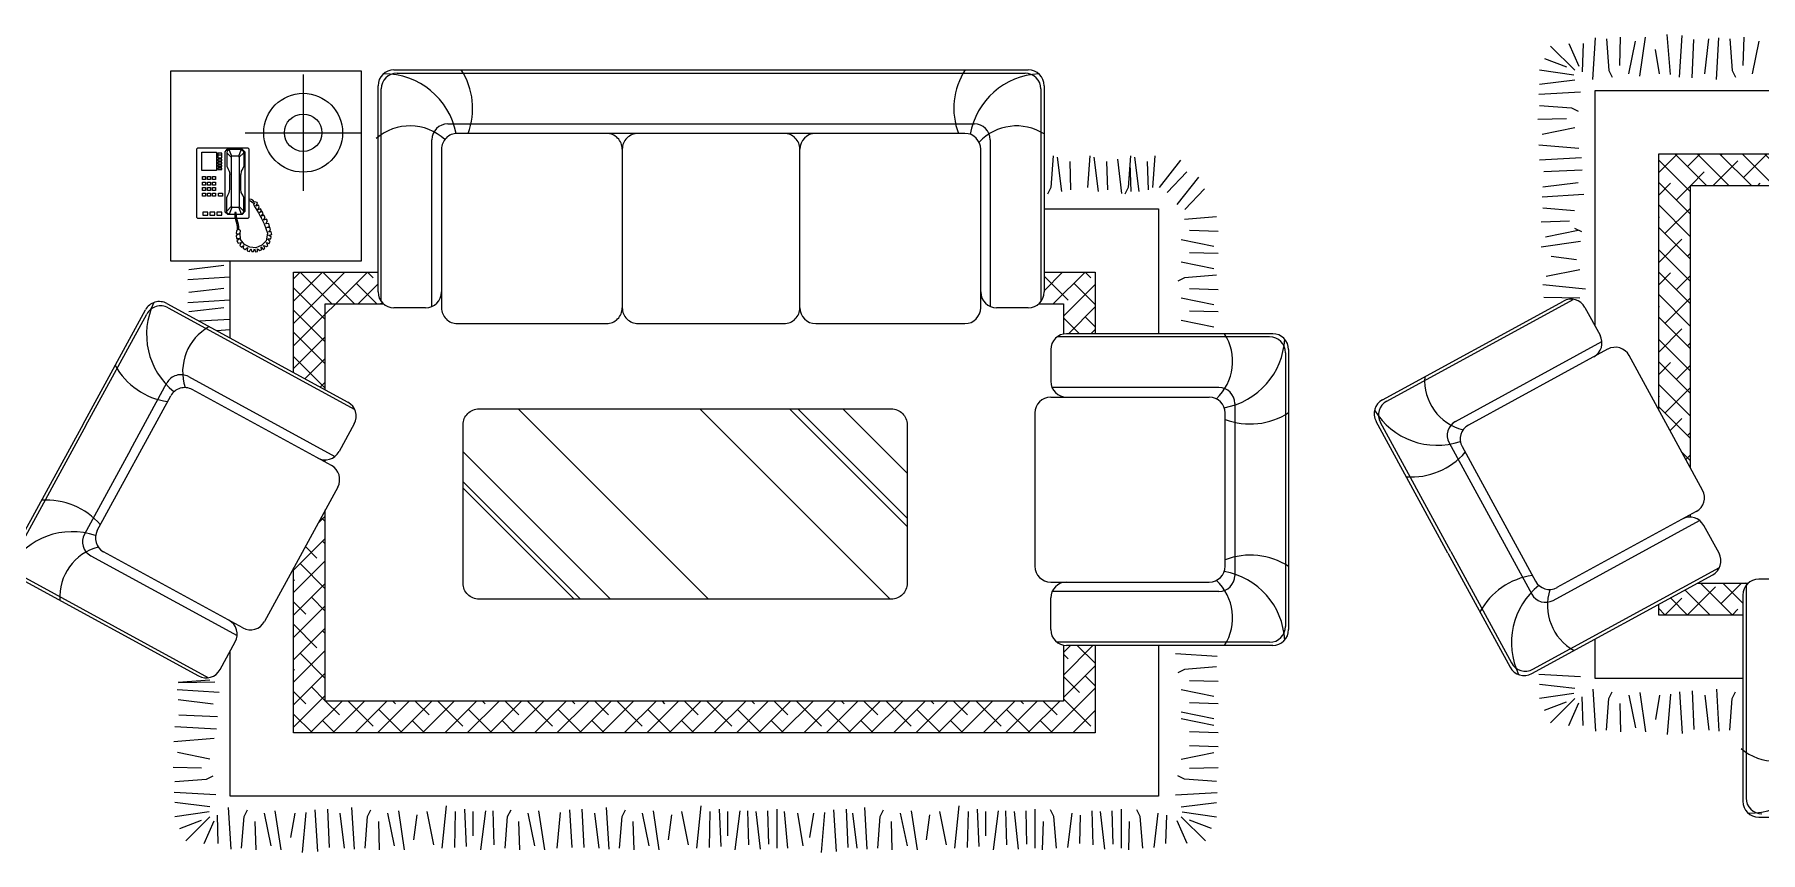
# Model space of a CAD drawing. Header units: inches. Extents: x -0.4 to 42.1, y 14 to 38.8.
# Drawn here: x 25.99 to 31.43, y 20.67 to 23.25 of the extents above; entities that cross this region are included whole.
import ezdxf

# ---------------------------------------------------------------- set-up
doc = ezdxf.new("R2010")
doc.units = ezdxf.units.IN
doc.header["$MEASUREMENT"] = 0
for name, color, linetype in [('02', 2, 'Continuous'), ('1', 1, 'Continuous'), ('4', 4, 'Continuous'), ('8', 8, 'Continuous')]:
    doc.layers.add(name, color=color, linetype=linetype)

msp = doc.modelspace()

# ---------------------------------------------------------------- hatches: boundary and pattern name
at = {"layer": '8'}
h = msp.add_hatch(dxfattribs=at)
h.set_pattern_fill('ANSI38', color=256, scale=0.4, angle=270, style=0)
h.set_pattern_definition([(315, (-10.515593, 19.300176), (0.03535534, 0.03535534), []), (45, (-10.515593, 19.300176), (0.03535534, 0.106066017), [0.125, -0.075])])
h.paths.add_polyline_path([(33.5394, 22.7745), (33.5394, 22.5978, -0.050545), (33.5495, 22.5988), (33.6394, 22.5988), (33.6394, 22.8745), (31.1122, 22.8745), (31.1122, 22.0706), (31.2122, 21.8872), (31.2122, 22.7745)])
h.paths.add_polyline_path([(33.5394, 21.5218), (33.4613, 21.5218, -0.217836), (33.4786, 21.4839), (33.4786, 21.4218), (33.6394, 21.4218), (33.6394, 21.6156), (33.5495, 21.6156, -0.050545), (33.5394, 21.6166)])
h.paths.add_polyline_path([(31.2358, 21.5218), (31.1122, 21.4544), (31.1122, 21.4218), (31.3786, 21.4218), (31.3786, 21.4839, -0.217836), (31.3959, 21.5218)])

# ---------------------------------------------------------------- linework, layer by layer
at = {"layer": '02'}
for p, q in [((30.906, 23.1094), (30.9139, 23.2411)), ((30.9482, 23.2384), (30.9561, 23.1384)), ((30.9903, 23.1542), (30.993, 23.2437)), ((31.0536, 23.1199), (31.072, 23.2437)), ((31.1503, 23.1252), (31.1397, 23.2516)), ((31.1793, 23.1173), (31.1872, 23.249)), ((31.2584, 23.1278), (31.2715, 23.2384)), ((31.2953, 23.1094), (31.3032, 23.2411)), ((31.3374, 23.2384), (31.3453, 23.1384)), ((31.3796, 23.1542), (31.3822, 23.2437)), ((30.8485, 23.1388), (30.7721, 23.2152)), ((30.83, 23.2232), (30.8616, 23.152)), ((30.8748, 23.2232), (30.8722, 23.1335)), ((31.0193, 23.1278), (31.0404, 23.2305)), ((31.116, 23.1278), (31.1028, 23.2042)), ((31.2188, 23.1147), (31.2241, 23.2358)), ((31.4086, 23.1278), (31.4297, 23.2305)), ((27.1256, 23.1399), (29.1256, 23.1399)), ((27.1356, 23.1299), (29.1156, 23.1299)), ((30.8458, 23.123), (30.7378, 23.1388)), ((30.7536, 23.1757), (30.8221, 23.1494)), ((30.9561, 23.1384), (30.9666, 23.1173)), ((31.3453, 23.1384), (31.3559, 23.1173)), ((26.8394, 23.1251), (26.8394, 22.7588)), ((27.0756, 22.4399), (27.0756, 23.0899)), ((27.0856, 22.4099), (27.0856, 23.0799)), ((29.1656, 23.0799), (29.1656, 22.4099)), ((29.1756, 23.0899), (29.1756, 22.4399)), ((30.8485, 23.1072), (30.7378, 23.094)), ((30.8669, 23.0703), (30.7352, 23.0624)), ((30.7378, 23.0281), (30.8379, 23.0202)), ((30.8379, 23.0202), (30.859, 23.0097)), ((27.2956, 22.9699), (28.9556, 22.9699)), ((30.8221, 22.9859), (30.7326, 22.9833)), ((26.6562, 22.9419), (27.0226, 22.9419)), ((27.2456, 22.3941), (27.2456, 22.9199)), ((28.9256, 22.9399), (27.3256, 22.9399)), ((29.0056, 22.9199), (29.0056, 22.3941)), ((30.8485, 22.9569), (30.7457, 22.9359)), ((26.5044, 22.8915), (26.5075, 22.8947)), ((26.5044, 22.6745), (26.5044, 22.8915)), ((26.5075, 22.8947), (26.6648, 22.8947)), ((26.5201, 22.8805), (26.5657, 22.8805)), ((26.5201, 22.8223), (26.5201, 22.8805)), ((26.5657, 22.8805), (26.5657, 22.8223)), ((26.5704, 22.8774), (26.5704, 22.8632)), ((26.583, 22.8774), (26.5704, 22.8774)), ((26.5704, 22.8727), (26.583, 22.8727)), ((26.5704, 22.8632), (26.583, 22.8632)), ((26.5704, 22.8585), (26.5704, 22.8538)), ((26.583, 22.8585), (26.5704, 22.8585)), ((26.583, 22.8632), (26.583, 22.8774)), ((26.583, 22.8538), (26.583, 22.8585)), ((26.594, 22.8821), (26.6003, 22.89)), ((26.594, 22.6918), (26.594, 22.8821)), ((26.6003, 22.8852), (26.5987, 22.8789)), ((26.5987, 22.8789), (26.6129, 22.8648)), ((26.5987, 22.8789), (26.5987, 22.8365)), ((26.6003, 22.89), (26.6475, 22.89)), ((26.6066, 22.8884), (26.6003, 22.8852)), ((26.6145, 22.8679), (26.6066, 22.8884)), ((26.6129, 22.8648), (26.6145, 22.8679)), ((26.6129, 22.8648), (26.6129, 22.7091)), ((26.6365, 22.8679), (26.6145, 22.8679)), ((26.6365, 22.8679), (26.6443, 22.8884)), ((26.638, 22.8648), (26.6365, 22.8679)), ((26.6522, 22.8789), (26.638, 22.8648)), ((26.638, 22.8648), (26.638, 22.7091)), ((26.6443, 22.8884), (26.6506, 22.8852)), ((26.6475, 22.89), (26.6553, 22.8821)), ((26.6506, 22.8852), (26.6522, 22.8789)), ((26.6522, 22.8789), (26.6522, 22.8365)), ((26.6553, 22.8821), (26.6553, 22.6934)), ((26.6648, 22.8947), (26.6679, 22.8915)), ((26.6679, 22.8915), (26.6679, 22.6745)), ((28.9756, 22.3899), (28.9756, 22.8899)), ((29.2041, 22.8694), (29.1962, 22.7694)), ((29.2311, 22.7562), (29.2179, 22.8647)), ((29.32, 22.8694), (29.312, 22.7694)), ((29.347, 22.7562), (29.3338, 22.8647)), ((29.4209, 22.7504), (29.4077, 22.8589)), ((29.4482, 22.8694), (29.4403, 22.7694)), ((29.4752, 22.7562), (29.462, 22.8647)), ((29.5248, 22.8694), (29.5169, 22.7694)), ((30.8615, 22.8919), (30.7351, 22.9025)), ((30.8694, 22.8629), (30.7377, 22.855)), ((26.5657, 22.8223), (26.5201, 22.8223)), ((26.5217, 22.8035), (26.5311, 22.8035)), ((26.5217, 22.794), (26.5217, 22.8035)), ((26.5311, 22.8035), (26.5311, 22.794)), ((26.5374, 22.794), (26.5374, 22.8035)), ((26.5374, 22.8035), (26.5468, 22.8035)), ((26.5468, 22.8035), (26.5468, 22.794)), ((26.5531, 22.8035), (26.5626, 22.8035)), ((26.5531, 22.794), (26.5531, 22.8035)), ((26.5626, 22.8035), (26.5626, 22.794)), ((26.5704, 22.8538), (26.583, 22.8538)), ((26.583, 22.8491), (26.5704, 22.8491)), ((26.5704, 22.8491), (26.5704, 22.8443)), ((26.5704, 22.8443), (26.583, 22.8443)), ((26.5704, 22.8396), (26.5704, 22.8349)), ((26.583, 22.8396), (26.5704, 22.8396)), ((26.5704, 22.8349), (26.583, 22.8349)), ((26.5704, 22.8302), (26.5704, 22.8255)), ((26.583, 22.8302), (26.5704, 22.8302)), ((26.5704, 22.8255), (26.583, 22.8255)), ((26.583, 22.8443), (26.583, 22.8491)), ((26.583, 22.8349), (26.583, 22.8396)), ((26.583, 22.8255), (26.583, 22.8302)), ((26.5987, 22.8365), (26.6019, 22.8286)), ((26.6019, 22.8286), (26.6066, 22.8208)), ((26.6066, 22.8208), (26.6082, 22.8097)), ((26.6082, 22.7641), (26.6082, 22.8097)), ((26.6443, 22.8208), (26.6428, 22.8097)), ((26.6428, 22.7641), (26.6428, 22.8097)), ((26.6491, 22.8286), (26.6443, 22.8208)), ((26.6522, 22.8365), (26.6491, 22.8286)), ((29.2566, 22.8515), (29.2592, 22.7619)), ((29.3724, 22.8515), (29.375, 22.7619)), ((29.4463, 22.8457), (29.449, 22.7561)), ((29.5007, 22.8515), (29.5033, 22.7619)), ((29.5396, 22.7691), (29.607, 22.8552)), ((29.625, 22.8186), (29.5635, 22.7533)), ((29.5954, 22.7154), (29.6629, 22.8015)), ((30.872, 22.8234), (30.7509, 22.8181)), ((26.5311, 22.794), (26.5217, 22.794)), ((26.5217, 22.7861), (26.5311, 22.7861)), ((26.5217, 22.7767), (26.5217, 22.7861)), ((26.5311, 22.7767), (26.5217, 22.7767)), ((26.5217, 22.7688), (26.5311, 22.7688)), ((26.5217, 22.7594), (26.5217, 22.7688)), ((26.5311, 22.7594), (26.5217, 22.7594)), ((26.5217, 22.7515), (26.5311, 22.7515)), ((26.5217, 22.7421), (26.5217, 22.7515)), ((26.5311, 22.7861), (26.5311, 22.7767)), ((26.5311, 22.7688), (26.5311, 22.7594)), ((26.5311, 22.7515), (26.5311, 22.7421)), ((26.5468, 22.794), (26.5374, 22.794)), ((26.5374, 22.7861), (26.5468, 22.7861)), ((26.5374, 22.7767), (26.5374, 22.7861)), ((26.5468, 22.7767), (26.5374, 22.7767)), ((26.5374, 22.7594), (26.5374, 22.7688)), ((26.5374, 22.7688), (26.5468, 22.7688)), ((26.5468, 22.7594), (26.5374, 22.7594)), ((26.5374, 22.7421), (26.5374, 22.7515)), ((26.5374, 22.7515), (26.5468, 22.7515)), ((26.5468, 22.7861), (26.5468, 22.7767)), ((26.5468, 22.7688), (26.5468, 22.7594)), ((26.5468, 22.7515), (26.5468, 22.7421)), ((26.5626, 22.794), (26.5531, 22.794)), ((26.5531, 22.7861), (26.5626, 22.7861)), ((26.5531, 22.7767), (26.5531, 22.7861)), ((26.5626, 22.7767), (26.5531, 22.7767)), ((26.5531, 22.7594), (26.5531, 22.7688)), ((26.5531, 22.7688), (26.5626, 22.7688)), ((26.5626, 22.7594), (26.5531, 22.7594)), ((26.5531, 22.7515), (26.5626, 22.7515)), ((26.5531, 22.7421), (26.5531, 22.7515)), ((26.5626, 22.7861), (26.5626, 22.7767)), ((26.5626, 22.7688), (26.5626, 22.7594)), ((26.5626, 22.7515), (26.5626, 22.7421)), ((26.572, 22.7515), (26.5846, 22.7515)), ((26.572, 22.7421), (26.572, 22.7515)), ((26.5846, 22.7515), (26.5846, 22.7421)), ((26.6019, 22.7453), (26.6066, 22.7531)), ((26.6066, 22.7531), (26.6082, 22.7641)), ((26.6443, 22.7531), (26.6428, 22.7641)), ((26.6491, 22.7453), (26.6443, 22.7531)), ((29.1962, 22.7694), (29.1857, 22.7483)), ((29.4403, 22.7694), (29.4298, 22.7483)), ((29.6808, 22.7648), (29.6193, 22.6996)), ((30.8773, 22.747), (30.7456, 22.7391)), ((30.8589, 22.7839), (30.7482, 22.7707)), ((26.5311, 22.7421), (26.5217, 22.7421)), ((26.5468, 22.7421), (26.5374, 22.7421)), ((26.5626, 22.7421), (26.5531, 22.7421)), ((26.5846, 22.7421), (26.572, 22.7421)), ((26.5987, 22.7374), (26.6019, 22.7453)), ((26.5987, 22.6949), (26.5987, 22.7374)), ((26.5987, 22.6949), (26.6129, 22.7091)), ((26.6003, 22.6886), (26.5987, 22.6949)), ((26.6145, 22.7059), (26.6066, 22.6855)), ((26.6129, 22.7091), (26.6145, 22.7059)), ((26.6365, 22.7059), (26.6145, 22.7059)), ((26.638, 22.7091), (26.6365, 22.7059)), ((26.6365, 22.7059), (26.6443, 22.6855)), ((26.6522, 22.6949), (26.638, 22.7091)), ((26.6553, 22.6934), (26.6475, 22.6839)), ((26.6522, 22.7374), (26.6491, 22.7453)), ((26.6506, 22.6886), (26.6522, 22.6949)), ((26.6522, 22.6949), (26.6522, 22.7374)), ((26.6766, 22.7317), (26.6679, 22.7327)), ((26.6679, 22.728), (26.6738, 22.7267)), ((26.6738, 22.7267), (26.6773, 22.7241)), ((26.6805, 22.7295), (26.6766, 22.7317)), ((26.6773, 22.7241), (26.6814, 22.7212)), ((26.6849, 22.7235), (26.6805, 22.7295)), ((26.6814, 22.7212), (26.6833, 22.7193)), ((26.6865, 22.7193), (26.6827, 22.7161)), ((26.6827, 22.7161), (26.6884, 22.7066)), ((26.6833, 22.7193), (26.6865, 22.7193)), ((26.6906, 22.7231), (26.6849, 22.7235)), ((26.6884, 22.7066), (26.6986, 22.6894)), ((26.6903, 22.7104), (26.6954, 22.7187)), ((26.6986, 22.713), (26.6903, 22.7104)), ((26.6941, 22.7222), (26.6906, 22.7231)), ((26.6954, 22.7187), (26.6941, 22.7222)), ((26.696, 22.6989), (26.7011, 22.7082)), ((26.7053, 22.7018), (26.696, 22.6989)), ((26.7011, 22.7082), (26.6986, 22.713)), ((26.7011, 22.6894), (26.7078, 22.6967)), ((26.7097, 22.6932), (26.7011, 22.6894)), ((26.7078, 22.6967), (26.7053, 22.7018)), ((26.7129, 22.6862), (26.7097, 22.6932)), ((30.7482, 22.7048), (30.8483, 22.6969)), ((26.5075, 22.6713), (26.5044, 22.6745)), ((26.6254, 22.6713), (26.5075, 22.6713)), ((26.5232, 22.6918), (26.5232, 22.6823)), ((26.539, 22.6918), (26.5232, 22.6918)), ((26.5232, 22.6823), (26.539, 22.6823)), ((26.539, 22.6823), (26.539, 22.6918)), ((26.5453, 22.6918), (26.5453, 22.6823)), ((26.561, 22.6918), (26.5453, 22.6918)), ((26.5453, 22.6823), (26.561, 22.6823)), ((26.561, 22.6823), (26.561, 22.6918)), ((26.5673, 22.6918), (26.5673, 22.6823)), ((26.583, 22.6918), (26.5673, 22.6918)), ((26.5673, 22.6823), (26.583, 22.6823)), ((26.583, 22.6823), (26.583, 22.6918)), ((26.6019, 22.6839), (26.594, 22.6918)), ((26.6066, 22.6855), (26.6003, 22.6886)), ((26.624, 22.6839), (26.6019, 22.6839)), ((26.6286, 22.6902), (26.6239, 22.6902)), ((26.6239, 22.6902), (26.6241, 22.6766)), ((26.6241, 22.6766), (26.6279, 22.6607)), ((26.6279, 22.6607), (26.6318, 22.6458)), ((26.6295, 22.6776), (26.6286, 22.6902)), ((26.6475, 22.6839), (26.6291, 22.6839)), ((26.6318, 22.6674), (26.6295, 22.6776)), ((26.6648, 22.6713), (26.6309, 22.6713)), ((26.6318, 22.6458), (26.6314, 22.6375)), ((26.6356, 22.6524), (26.6318, 22.6674)), ((26.6365, 22.6448), (26.6356, 22.6524)), ((26.6362, 22.6365), (26.6365, 22.6448)), ((26.6443, 22.6855), (26.6506, 22.6886)), ((26.6679, 22.6745), (26.6648, 22.6713)), ((26.6986, 22.6894), (26.7053, 22.6763)), ((26.7053, 22.6763), (26.7075, 22.6757)), ((26.7075, 22.6757), (26.7066, 22.6731)), ((26.7066, 22.6731), (26.7167, 22.6547)), ((26.7072, 22.6789), (26.7129, 22.6862)), ((26.7158, 22.6817), (26.7072, 22.6789)), ((26.7145, 22.6665), (26.7193, 22.6751)), ((26.7234, 22.669), (26.7145, 22.6665)), ((26.7193, 22.6751), (26.7158, 22.6817)), ((26.7167, 22.6547), (26.7272, 22.6247)), ((26.7212, 22.6547), (26.7269, 22.6639)), ((26.7307, 22.6556), (26.7212, 22.6547)), ((26.7269, 22.6639), (26.7234, 22.669)), ((26.7244, 22.6426), (26.7336, 22.6461)), ((26.7346, 22.6429), (26.7244, 22.6426)), ((26.7336, 22.6461), (26.7307, 22.6556)), ((26.7368, 22.6356), (26.7346, 22.6429)), ((29.7187, 22.6767), (29.6186, 22.6688)), ((30.8325, 22.6626), (30.743, 22.66)), ((30.8483, 22.6414), (30.8694, 22.6308)), ((26.6289, 22.6321), (26.6283, 22.6244)), ((26.6283, 22.6244), (26.6375, 22.6228)), ((26.6375, 22.6228), (26.6286, 22.6174)), ((26.6286, 22.6174), (26.6292, 22.6088)), ((26.6324, 22.6356), (26.6289, 22.6321)), ((26.6292, 22.6088), (26.6394, 22.6079)), ((26.6394, 22.6079), (26.6305, 22.6008)), ((26.6305, 22.6008), (26.6346, 22.5935)), ((26.6314, 22.6375), (26.6324, 22.6356)), ((26.6346, 22.5935), (26.6442, 22.5954)), ((26.6419, 22.6324), (26.6362, 22.6365)), ((26.6442, 22.5954), (26.6397, 22.5865)), ((26.6397, 22.5865), (26.6445, 22.5808)), ((26.6407, 22.6251), (26.6419, 22.6324)), ((26.6423, 22.605), (26.6407, 22.6251)), ((26.6544, 22.5897), (26.6423, 22.605)), ((26.6445, 22.5808), (26.6518, 22.5862)), ((26.6518, 22.5862), (26.6505, 22.5776)), ((26.6712, 22.5808), (26.6544, 22.5897)), ((26.7088, 22.5872), (26.6903, 22.5792)), ((26.7228, 22.6008), (26.7088, 22.5872)), ((26.7186, 22.5782), (26.7148, 22.5868)), ((26.7148, 22.5868), (26.7237, 22.583)), ((26.7272, 22.6247), (26.7228, 22.6008)), ((26.7279, 22.5868), (26.7234, 22.5954)), ((26.7234, 22.5954), (26.7327, 22.5926)), ((26.7237, 22.583), (26.7279, 22.5868)), ((26.7276, 22.6075), (26.7374, 22.6072)), ((26.7352, 22.5989), (26.7276, 22.6075)), ((26.7301, 22.6292), (26.7368, 22.6356)), ((26.7387, 22.6292), (26.7301, 22.6292)), ((26.7304, 22.6184), (26.7403, 22.6212)), ((26.7387, 22.6136), (26.7304, 22.6184)), ((26.7327, 22.5926), (26.7352, 22.5989)), ((26.7374, 22.6072), (26.7387, 22.6136)), ((26.7403, 22.6212), (26.7387, 22.6292)), ((29.6081, 22.6055), (29.7108, 22.5844)), ((29.6344, 22.6345), (29.7239, 22.6319)), ((30.8668, 22.5994), (30.743, 22.5809)), ((30.8589, 22.6336), (30.7561, 22.6126)), ((26.6505, 22.5776), (26.6566, 22.5738)), ((26.6566, 22.5738), (26.6642, 22.5801)), ((26.6642, 22.5801), (26.6633, 22.5696)), ((26.6633, 22.5696), (26.6699, 22.5677)), ((26.6699, 22.5677), (26.6741, 22.5763)), ((26.6903, 22.5792), (26.6712, 22.5808)), ((26.6741, 22.5763), (26.6779, 22.5677)), ((26.6779, 22.5677), (26.6833, 22.5671)), ((26.6833, 22.5671), (26.6855, 22.5763)), ((26.6855, 22.5763), (26.689, 22.5661)), ((26.689, 22.5661), (26.6951, 22.5677)), ((26.6951, 22.5677), (26.6954, 22.5763)), ((26.6954, 22.5763), (26.7027, 22.57)), ((26.7027, 22.57), (26.7078, 22.5725)), ((26.7069, 22.5821), (26.7136, 22.5738)), ((26.7078, 22.5725), (26.7069, 22.5821)), ((26.7136, 22.5738), (26.7186, 22.5782)), ((29.6081, 22.5353), (29.7108, 22.5142)), ((29.6344, 22.5643), (29.7239, 22.5617)), ((30.8536, 22.5414), (30.7746, 22.5519)), ((26.6078, 22.4862), (26.4761, 22.4783)), ((26.5893, 22.5231), (26.4787, 22.5099)), ((26.8092, 22.2694), (27.0418, 22.5021)), ((26.8092, 22.3402), (26.9711, 22.5021)), ((26.8092, 22.4109), (26.9004, 22.5021)), ((26.8092, 22.4816), (26.8297, 22.5021)), ((26.8302, 22.5021), (26.9302, 22.4021)), ((26.901, 22.5021), (27.001, 22.4021)), ((27.0424, 22.5021), (27.0598, 22.4847)), ((29.1756, 22.4438), (29.2339, 22.5021)), ((29.1756, 22.4901), (29.2518, 22.414)), ((29.2046, 22.4021), (29.3046, 22.5021)), ((29.3051, 22.5021), (29.3225, 22.4847)), ((29.6186, 22.4848), (29.5975, 22.4742)), ((29.7187, 22.4927), (29.6186, 22.4848)), ((30.8641, 22.5098), (30.7588, 22.4887)), ((26.5893, 22.4508), (26.4787, 22.4376)), ((26.8092, 22.4529), (26.9092, 22.3529)), ((27.0067, 22.467), (27.0717, 22.4021)), ((27.0125, 22.4021), (27.0756, 22.4652)), ((29.2364, 22.3632), (29.3364, 22.4632)), ((29.2695, 22.467), (29.3364, 22.4001)), ((29.6081, 22.4215), (29.7108, 22.4004)), ((29.6344, 22.4505), (29.7239, 22.4479)), ((30.8826, 22.4491), (30.7482, 22.4623)), ((30.8641, 22.4201), (30.7509, 22.4228)), ((26.1456, 22.0234), (26.342, 22.3833)), ((26.1544, 22.0186), (26.346, 22.3698)), ((26.4098, 22.4033), (26.9804, 22.092)), ((26.4138, 22.3897), (27.002, 22.0689)), ((26.6078, 22.4139), (26.4761, 22.406)), ((26.5893, 22.3901), (26.4787, 22.3769)), ((26.8092, 22.3828), (26.9092, 22.2828)), ((27.0833, 22.4021), (27.0881, 22.4069)), ((27.2256, 22.3899), (27.1256, 22.3899)), ((29.1256, 22.3899), (29.0256, 22.3899)), ((29.2521, 22.3082), (29.3364, 22.3925)), ((29.6344, 22.3803), (29.7239, 22.3777)), ((30.242, 22.0996), (30.8127, 22.4109)), ((30.2556, 22.0957), (30.8438, 22.4165)), ((30.8805, 22.391), (30.9284, 22.3032)), ((26.6078, 22.3532), (26.5121, 22.3475)), ((26.6078, 22.32), (26.5669, 22.3176)), ((26.8092, 22.3132), (26.9092, 22.2132)), ((28.4556, 22.3399), (28.9256, 22.3399)), ((29.2364, 22.3586), (29.2868, 22.3082)), ((29.3048, 22.3609), (29.3364, 22.3294)), ((29.3228, 22.3082), (29.3364, 22.3218)), ((29.6081, 22.3513), (29.7108, 22.3302)), ((26.8092, 22.1987), (26.9092, 22.2987)), ((29.1964, 22.2582), (29.1964, 22.1582)), ((29.8864, 22.2982), (29.2164, 22.2982)), ((29.8964, 22.3082), (29.2464, 22.3082)), ((29.9464, 22.2582), (29.9464, 21.3751)), ((30.4727, 22.0318), (30.9343, 22.2836)), ((30.9523, 22.2593), (30.5134, 22.0198)), ((26.8092, 22.2365), (26.9092, 22.1365)), ((26.845, 22.1659), (26.9092, 22.2301)), ((29.9364, 22.2482), (29.9364, 21.3851)), ((31.2515, 21.8152), (31.0202, 22.2393)), ((26.2949, 21.942), (26.4098, 22.1527)), ((26.4776, 22.1727), (26.9393, 21.9209)), ((26.8933, 22.1396), (26.9092, 22.1556)), ((26.1904, 21.6878), (26.4218, 22.112)), ((26.9286, 21.8925), (26.4896, 22.132)), ((29.1964, 22.1082), (29.6964, 22.1082)), ((29.7264, 22.1382), (29.2006, 22.1382)), ((27.5178, 22.0711), (28.1178, 21.4711)), ((28.0899, 22.0711), (28.6899, 21.4711)), ((28.3725, 22.0711), (28.7437, 21.6999)), ((28.3995, 22.0711), (28.7437, 21.7269)), ((28.5408, 22.0711), (28.7437, 21.8682)), ((29.1464, 22.0582), (29.1464, 21.5751)), ((29.7464, 21.5751), (29.7464, 22.0582)), ((29.7764, 22.0882), (29.7764, 21.5451)), ((26.1456, 22.0234), (25.9191, 21.608)), ((26.1544, 22.0186), (25.9326, 21.612)), ((27.0004, 22.0242), (26.9525, 21.9364)), ((30.4487, 21.6164), (30.2221, 22.0318)), ((30.4574, 21.6212), (30.2357, 22.0278)), ((26.2949, 21.942), (26.1497, 21.6759)), ((27.3437, 21.9355), (27.8081, 21.4711)), ((30.4527, 21.964), (30.7128, 21.4871)), ((30.4934, 21.952), (30.7248, 21.5278)), ((26.9485, 21.8247), (26.7172, 21.4005)), ((27.3437, 21.8413), (27.7139, 21.4711)), ((27.3437, 21.8211), (27.6937, 21.4711)), ((26.8857, 21.7096), (26.9092, 21.733)), ((26.8963, 21.7289), (26.9092, 21.716)), ((30.7807, 21.4672), (31.2423, 21.719)), ((31.2316, 21.7473), (30.7926, 21.5079)), ((26.8092, 21.5623), (26.9092, 21.6623)), ((31.3034, 21.6156), (31.2555, 21.7034)), ((26.1697, 21.608), (26.6313, 21.3562)), ((26.6493, 21.3806), (26.2104, 21.62)), ((26.8464, 21.6374), (26.883, 21.6008)), ((26.9007, 21.6538), (26.9092, 21.6453)), ((30.4487, 21.6164), (30.645, 21.2565)), ((30.4574, 21.6212), (30.649, 21.2701)), ((26.8092, 21.4916), (26.9092, 21.5916)), ((26.83, 21.5831), (26.9092, 21.5039)), ((30.7168, 21.2501), (31.305, 21.5709)), ((25.939, 21.5402), (26.5097, 21.2289)), ((25.9526, 21.5442), (26.5408, 21.2234)), ((26.8092, 21.5332), (26.8123, 21.5301)), ((26.8092, 21.4209), (26.9092, 21.5209)), ((29.1964, 21.5251), (29.6964, 21.5251)), ((29.7264, 21.4951), (29.2006, 21.4951)), ((30.7128, 21.2365), (31.2835, 21.5478)), ((31.3886, 21.5139), (31.3886, 20.8439)), ((31.5286, 21.5339), (31.4286, 21.5339)), ((26.8092, 21.4624), (26.8476, 21.424)), ((26.8092, 21.3502), (26.9092, 21.4502)), ((26.8653, 21.477), (26.9092, 21.4332)), ((29.1964, 21.3751), (29.1964, 21.4751)), ((31.3786, 21.4839), (31.3786, 20.8339)), ((26.8092, 21.3917), (26.883, 21.3179)), ((26.5775, 21.2489), (26.6254, 21.3367)), ((26.8092, 21.2795), (26.9092, 21.3795)), ((26.9007, 21.371), (26.9092, 21.3624)), ((29.8864, 21.3351), (29.2164, 21.3351)), ((26.8092, 21.2088), (26.9092, 21.3088)), ((26.83, 21.3003), (26.9092, 21.221)), ((29.2364, 21.3261), (29.2364, 21.1494)), ((29.2364, 21.2318), (29.3296, 21.3251)), ((29.2364, 21.3025), (29.2589, 21.3251)), ((29.2364, 21.298), (29.2518, 21.2826)), ((29.8964, 21.3251), (29.2464, 21.3251)), ((29.28, 21.3251), (29.3364, 21.2687)), ((29.5896, 21.2994), (29.7213, 21.2915)), ((26.8092, 21.2503), (26.8123, 21.2472)), ((26.8092, 21.1381), (26.9092, 21.2381)), ((29.2364, 21.1611), (29.3364, 21.2611)), ((29.2364, 21.2273), (29.2872, 21.1765)), ((29.3048, 21.2295), (29.3364, 21.198)), ((29.6186, 21.2493), (29.5975, 21.2388)), ((29.7187, 21.2572), (29.6186, 21.2493)), ((30.8669, 21.226), (30.7352, 21.2339)), ((26.5743, 21.1769), (26.4426, 21.1848)), ((26.4452, 21.209), (26.5453, 21.2169)), ((26.5611, 21.2097), (26.4479, 21.2071)), ((26.8092, 21.1796), (26.8476, 21.1412)), ((26.8653, 21.1942), (26.9092, 21.1503)), ((29.1954, 21.0494), (29.3364, 21.1904)), ((29.6081, 21.186), (29.7108, 21.165)), ((29.6344, 21.215), (29.7239, 21.2124)), ((30.8485, 21.1891), (30.7378, 21.2022)), ((30.8458, 21.1732), (30.7378, 21.1574)), ((30.906, 21.1868), (30.9139, 21.0552)), ((30.9561, 21.1579), (30.9666, 21.1789)), ((31.0536, 21.1763), (31.072, 21.0525)), ((31.1503, 21.171), (31.1397, 21.0446)), ((31.1793, 21.1789), (31.1872, 21.0473)), ((31.2188, 21.1816), (31.2241, 21.0604)), ((31.2953, 21.1868), (31.3032, 21.0552)), ((31.3453, 21.1579), (31.3559, 21.1789)), ((26.5558, 21.14), (26.4452, 21.1531)), ((26.8092, 21.0674), (26.9092, 21.1674)), ((26.8619, 21.0494), (26.9619, 21.1494)), ((29.2364, 21.1494), (26.9092, 21.1494)), ((26.9101, 21.1494), (26.9537, 21.1058)), ((26.9326, 21.0494), (27.0326, 21.1494)), ((26.9809, 21.1494), (27.0598, 21.0704)), ((27.0034, 21.0494), (27.1034, 21.1494)), ((27.0741, 21.0494), (27.1741, 21.1494)), ((27.0775, 21.1235), (27.1516, 21.0494)), ((27.1223, 21.1494), (27.1305, 21.1412)), ((27.1448, 21.0494), (27.2448, 21.1494)), ((27.193, 21.1494), (27.2366, 21.1058)), ((27.2155, 21.0494), (27.3155, 21.1494)), ((27.2637, 21.1494), (27.3426, 21.0704)), ((27.2862, 21.0494), (27.3862, 21.1494)), ((27.3569, 21.0494), (27.4569, 21.1494)), ((27.3603, 21.1235), (27.4344, 21.0494)), ((27.4051, 21.1494), (27.4133, 21.1412)), ((27.4276, 21.0494), (27.5276, 21.1494)), ((27.4758, 21.1494), (27.5194, 21.1058)), ((27.4983, 21.0494), (27.5983, 21.1494)), ((27.5465, 21.1494), (27.6255, 21.0704)), ((27.569, 21.0494), (27.669, 21.1494)), ((27.6397, 21.0494), (27.7397, 21.1494)), ((27.6431, 21.1235), (27.7173, 21.0494)), ((27.688, 21.1494), (27.6962, 21.1412)), ((27.7105, 21.0494), (27.8105, 21.1494)), ((27.7587, 21.1494), (27.8022, 21.1058)), ((27.7812, 21.0494), (27.8812, 21.1494)), ((27.8294, 21.1494), (27.9083, 21.0704)), ((27.8519, 21.0494), (27.9519, 21.1494)), ((27.9226, 21.0494), (28.0226, 21.1494)), ((27.926, 21.1235), (28.0001, 21.0494)), ((27.9708, 21.1494), (27.979, 21.1412)), ((27.9933, 21.0494), (28.0933, 21.1494)), ((28.0415, 21.1494), (28.0851, 21.1058)), ((28.064, 21.0494), (28.164, 21.1494)), ((28.1122, 21.1494), (28.1912, 21.0704)), ((28.1347, 21.0494), (28.2347, 21.1494)), ((28.2054, 21.0494), (28.3054, 21.1494)), ((28.2088, 21.1235), (28.2829, 21.0494)), ((28.2536, 21.1494), (28.2619, 21.1412)), ((28.2761, 21.0494), (28.3761, 21.1494)), ((28.3244, 21.1494), (28.3679, 21.1058)), ((28.3469, 21.0494), (28.4469, 21.1494)), ((28.3951, 21.1494), (28.474, 21.0704)), ((28.4176, 21.0494), (28.5176, 21.1494)), ((28.4883, 21.0494), (28.5883, 21.1494)), ((28.4917, 21.1235), (28.5658, 21.0494)), ((28.5365, 21.1494), (28.5447, 21.1412)), ((28.559, 21.0494), (28.659, 21.1494)), ((28.6072, 21.1494), (28.6508, 21.1058)), ((28.6297, 21.0494), (28.7297, 21.1494)), ((28.6779, 21.1494), (28.7568, 21.0704)), ((28.7004, 21.0494), (28.8004, 21.1494)), ((28.7711, 21.0494), (28.8711, 21.1494)), ((28.7745, 21.1235), (28.8486, 21.0494)), ((28.8193, 21.1494), (28.8275, 21.1412)), ((28.8418, 21.0494), (28.9418, 21.1494)), ((28.89, 21.1494), (28.9336, 21.1058)), ((28.9125, 21.0494), (29.0125, 21.1494)), ((28.9608, 21.1494), (29.0397, 21.0704)), ((28.9833, 21.0494), (29.0833, 21.1494)), ((29.054, 21.0494), (29.154, 21.1494)), ((29.0574, 21.1235), (29.1315, 21.0494)), ((29.1022, 21.1494), (29.1104, 21.1412)), ((29.1247, 21.0494), (29.2247, 21.1494)), ((29.1729, 21.1494), (29.2165, 21.1058)), ((29.2364, 21.1566), (29.3225, 21.0704)), ((29.2661, 21.0494), (29.3364, 21.1197)), ((29.6081, 21.1158), (29.7108, 21.0947)), ((29.6344, 21.1448), (29.7239, 21.1422)), ((30.7536, 21.1205), (30.8221, 21.1469)), ((30.8485, 21.1574), (30.7721, 21.081)), ((30.83, 21.0731), (30.8616, 21.1442)), ((30.8748, 21.0731), (30.8722, 21.1627)), ((30.9482, 21.0578), (30.9561, 21.1579)), ((30.9903, 21.1421), (30.993, 21.0525)), ((31.0193, 21.1684), (31.0404, 21.0657)), ((31.116, 21.1684), (31.1028, 21.092)), ((31.2584, 21.1684), (31.2715, 21.0578)), ((31.3374, 21.0578), (31.3453, 21.1579)), ((26.5664, 21.0609), (26.4347, 21.0688)), ((26.569, 21.1004), (26.4479, 21.1057)), ((26.8092, 21.1089), (26.8687, 21.0494)), ((26.9007, 21.0881), (26.9394, 21.0494)), ((27.1835, 21.0881), (27.2223, 21.0494)), ((27.4664, 21.0881), (27.5051, 21.0494)), ((27.7492, 21.0881), (27.788, 21.0494)), ((28.0321, 21.0881), (28.0708, 21.0494)), ((28.3149, 21.0881), (28.3536, 21.0494)), ((28.5977, 21.0881), (28.6365, 21.0494)), ((28.8806, 21.0881), (28.9193, 21.0494)), ((29.1634, 21.0881), (29.2022, 21.0494)), ((29.6081, 21.0946), (29.7108, 21.0735)), ((26.5585, 21.0319), (26.4321, 21.0214)), ((27.0067, 21.0528), (27.0101, 21.0494)), ((27.2896, 21.0528), (27.293, 21.0494)), ((27.5724, 21.0528), (27.5758, 21.0494)), ((27.8553, 21.0528), (27.8587, 21.0494)), ((28.1381, 21.0528), (28.1415, 21.0494)), ((28.421, 21.0528), (28.4244, 21.0494)), ((28.7038, 21.0528), (28.7072, 21.0494)), ((28.9866, 21.0528), (28.99, 21.0494)), ((29.2695, 21.0528), (29.2729, 21.0494)), ((29.6344, 21.0534), (29.7239, 21.0508)), ((29.6344, 21.0092), (29.7239, 21.0066)), ((26.5454, 20.9669), (26.4427, 20.988)), ((29.6081, 20.9669), (29.7108, 20.988)), ((26.5191, 20.9379), (26.4295, 20.9405)), ((26.4348, 20.8957), (26.5349, 20.9036)), ((26.5349, 20.9036), (26.556, 20.9142)), ((29.6186, 20.9036), (29.5975, 20.9142)), ((29.7187, 20.8957), (29.6186, 20.9036)), ((29.6344, 20.9379), (29.7239, 20.9405)), ((26.5639, 20.8536), (26.4322, 20.8615)), ((29.5896, 20.8536), (29.7213, 20.8615)), ((26.5454, 20.8167), (26.4348, 20.8298)), ((26.5428, 20.8008), (26.4348, 20.785)), ((26.5718, 20.7007), (26.5691, 20.7903)), ((26.603, 20.8145), (26.6109, 20.6828)), ((26.6531, 20.7855), (26.6636, 20.8065)), ((26.7163, 20.796), (26.7374, 20.6933)), ((26.7506, 20.8039), (26.769, 20.6801)), ((26.813, 20.796), (26.7998, 20.7196)), ((26.8473, 20.7986), (26.8367, 20.6722)), ((26.8763, 20.8065), (26.8842, 20.6749)), ((26.9158, 20.8092), (26.9211, 20.688)), ((26.9553, 20.796), (26.9685, 20.6854)), ((26.9922, 20.8145), (27.0001, 20.6828)), ((27.0423, 20.7855), (27.0529, 20.8065)), ((27.1056, 20.796), (27.1267, 20.6933)), ((27.1398, 20.8039), (27.1583, 20.6801)), ((27.1978, 20.7907), (27.1873, 20.7117)), ((27.2294, 20.8013), (27.2505, 20.6959)), ((27.2901, 20.8197), (27.2769, 20.6854)), ((27.3191, 20.8013), (27.3164, 20.688)), ((27.3481, 20.8092), (27.3533, 20.6907)), ((27.3744, 20.8013), (27.3744, 20.7249)), ((27.4139, 20.8039), (27.3981, 20.6801)), ((27.4377, 20.8039), (27.4403, 20.6959)), ((27.4841, 20.7855), (27.4947, 20.8065)), ((27.5474, 20.796), (27.5685, 20.6933)), ((27.5816, 20.8039), (27.6001, 20.6801)), ((27.65, 20.7986), (27.6394, 20.6857)), ((27.679, 20.8065), (27.6869, 20.6883)), ((27.7185, 20.8092), (27.7238, 20.688)), ((27.758, 20.796), (27.7712, 20.6854)), ((27.7949, 20.8145), (27.8028, 20.6828)), ((27.845, 20.7855), (27.8555, 20.8065)), ((27.9083, 20.796), (27.9293, 20.6933)), ((27.9425, 20.8039), (27.961, 20.6801)), ((28.0005, 20.7907), (27.99, 20.7117)), ((28.0321, 20.8013), (28.0532, 20.6959)), ((28.0928, 20.8197), (28.0796, 20.6854)), ((28.1218, 20.8013), (28.1191, 20.688)), ((28.1507, 20.8092), (28.156, 20.6907)), ((28.1771, 20.8013), (28.1771, 20.7249)), ((28.2166, 20.8039), (28.2008, 20.6801)), ((28.2404, 20.8039), (28.243, 20.6959)), ((28.2667, 20.8013), (28.2799, 20.6828)), ((28.3036, 20.8039), (28.3063, 20.6986)), ((28.3326, 20.8092), (28.3326, 20.6854)), ((28.3563, 20.8013), (28.3669, 20.6854)), ((28.3985, 20.796), (28.4143, 20.6933)), ((28.4486, 20.796), (28.4354, 20.7196)), ((28.4829, 20.7986), (28.4723, 20.6722)), ((28.5118, 20.8065), (28.5198, 20.6749)), ((28.5514, 20.8092), (28.5567, 20.688)), ((28.5719, 20.796), (28.5851, 20.6854)), ((28.6088, 20.8145), (28.6167, 20.6828)), ((28.6589, 20.7855), (28.6695, 20.8065)), ((28.7222, 20.796), (28.7433, 20.6933)), ((28.7564, 20.8039), (28.7749, 20.6801)), ((28.8144, 20.7907), (28.8039, 20.7117)), ((28.8461, 20.8013), (28.8671, 20.6959)), ((28.9067, 20.8197), (28.8935, 20.6854)), ((28.9357, 20.8013), (28.933, 20.688)), ((28.9647, 20.8092), (28.9699, 20.6907)), ((28.991, 20.8013), (28.991, 20.7249)), ((29.0306, 20.8039), (29.0147, 20.6801)), ((29.0543, 20.8039), (29.0569, 20.6959)), ((29.0806, 20.8013), (29.0938, 20.6828)), ((29.1175, 20.8039), (29.1202, 20.6986)), ((29.1465, 20.8092), (29.1465, 20.6854)), ((29.2067, 20.7855), (29.1961, 20.8065)), ((29.2625, 20.796), (29.2493, 20.6875)), ((29.2879, 20.7007), (29.2906, 20.7903)), ((29.326, 20.8039), (29.3287, 20.6959)), ((29.3524, 20.8013), (29.3656, 20.6828)), ((29.3893, 20.8039), (29.3919, 20.6986)), ((29.4183, 20.8092), (29.4183, 20.6854)), ((29.4784, 20.7855), (29.4679, 20.8065)), ((29.5342, 20.796), (29.5211, 20.6875)), ((29.5597, 20.7007), (29.5623, 20.7903)), ((29.6081, 20.8167), (29.7187, 20.8298)), ((29.6107, 20.8008), (29.7187, 20.785)), ((26.4506, 20.7481), (26.5191, 20.7745)), ((26.5454, 20.785), (26.4691, 20.7086)), ((26.527, 20.7007), (26.5586, 20.7718)), ((26.6451, 20.6854), (26.6531, 20.7855)), ((26.6873, 20.7697), (26.69, 20.6801)), ((27.0344, 20.6854), (27.0423, 20.7855)), ((27.0766, 20.7697), (27.0792, 20.6801)), ((27.4762, 20.6854), (27.4841, 20.7855)), ((27.5184, 20.7697), (27.521, 20.6801)), ((27.8371, 20.6854), (27.845, 20.7855)), ((27.8793, 20.7697), (27.8819, 20.6801)), ((28.651, 20.6854), (28.6589, 20.7855)), ((28.6932, 20.7697), (28.6958, 20.6801)), ((29.1724, 20.7697), (29.1698, 20.6801)), ((29.2146, 20.6854), (29.2067, 20.7855)), ((29.4441, 20.7697), (29.4415, 20.6801)), ((29.4863, 20.6854), (29.4784, 20.7855)), ((29.6265, 20.7007), (29.5949, 20.7718)), ((29.6081, 20.785), (29.6844, 20.7086)), ((29.7029, 20.7481), (29.6344, 20.7745)), ((31.4286, 20.7839), (33.4286, 20.7839))]:
    msp.add_line(p, q, dxfattribs=at)
msp.add_lwpolyline([(26.4221, 22.5367), (26.4221, 23.1367), (27.0221, 23.1367), (27.0221, 22.5367)], close=True, dxfattribs=at)
for points in [[(27.3256, 22.9399, 0.414214), (27.2756, 22.8899), (27.2756, 22.3899, 0.414214), (27.3256, 22.3399), (27.7956, 22.3399, 0.414214), (27.8456, 22.3899)], [(27.8456, 22.8899, 0.414214), (27.7956, 22.9399)], [(27.8956, 22.9399, 0.414214), (27.8456, 22.8899), (27.8456, 22.3899, 0.414214), (27.8956, 22.3399), (28.3556, 22.3399, 0.414214), (28.4056, 22.3899), (28.4056, 22.8899, 0.414214), (28.3556, 22.9399)]]:
    msp.add_lwpolyline(points, format="xyb", dxfattribs=at)
for points in [[(33.6394, 22.5988), (33.6394, 22.8745), (31.1122, 22.8745), (31.1122, 22.0706)], [(33.5394, 22.5978), (33.5394, 22.7745), (31.2122, 22.7745), (31.2122, 21.8872)], [(29.1756, 22.7021), (29.5364, 22.7021), (29.5364, 22.3082)], [(26.6092, 22.2945), (26.6092, 22.5367)], [(26.8092, 22.1855), (26.8092, 22.5021), (27.0756, 22.5021)], [(29.1756, 22.5021), (29.3364, 22.5021), (29.3364, 22.3082)], [(26.9092, 22.1309), (26.9092, 22.4021), (27.0929, 22.4021)], [(29.1583, 22.4021), (29.2364, 22.4021), (29.2364, 22.3072)], [(26.9092, 21.9031), (26.9092, 21.9104)], [(26.9092, 21.1494), (26.9092, 21.7526)], [(29.3364, 21.3251), (29.3364, 21.0494), (26.8092, 21.0494), (26.8092, 21.5693)], [(31.2358, 21.5218), (31.3959, 21.5218)], [(31.1122, 21.4544), (31.1122, 21.4218), (31.3786, 21.4218)], [(29.5364, 21.3251), (29.5364, 20.8494), (26.6092, 20.8494), (26.6092, 21.307)]]:
    msp.add_lwpolyline(points, dxfattribs=at)
msp.add_lwpolyline([(27.3437, 21.5211), (27.3437, 22.0211, -0.414214), (27.3937, 22.0711), (28.6937, 22.0711, -0.414214), (28.7437, 22.0211), (28.7437, 21.5211, -0.414214), (28.6937, 21.4711), (27.3937, 21.4711, -0.414214)], format="xyb", close=True, dxfattribs=at)
for radius in [0.1243, 0.059]:
    msp.add_circle((26.8394, 22.9419), radius, dxfattribs=at)
for centre, radius, start, end in [((27.1256, 23.0899), 0.05, 90, 180), ((27.1356, 23.0799), 0.05, 90, 180), ((27.0939, 22.8958), 0.2321, 10.9127, 90.1713), ((27.15, 23.0187), 0.2237, 339.3884, 32.8144), ((29.1146, 23.0187), 0.2237, 147.1856, 200.6116), ((29.1707, 22.8958), 0.2321, 93.0298, 169.7658), ((29.1156, 23.0799), 0.05, 0, 90), ((29.1256, 23.0899), 0.05, 0, 90), ((27.2956, 22.9199), 0.05, 90, 180), ((28.9556, 22.9199), 0.05, 0, 90), ((27.1761, 22.801), 0.1623, 47.3819, 130.9275), ((28.4556, 22.8899), 0.05, 90, 180), ((28.9256, 22.8899), 0.05, 0, 90), ((29.0885, 22.801), 0.1623, 57.5107, 136.7067), ((27.1256, 22.4399), 0.05, 180, 270), ((27.2256, 22.4399), 0.05, 270, 0), ((29.0256, 22.4399), 0.05, 180, 270), ((29.1256, 22.4399), 0.05, 270, 0), ((26.3859, 22.3594), 0.05, 61.3895, 151.3895), ((26.5778, 22.306), 0.2321, 154.4193, 231.1553), ((26.3899, 22.3458), 0.05, 61.3895, 151.3895), ((28.4556, 22.3899), 0.05, 180, 270), ((28.9256, 22.3899), 0.05, 270, 0), ((30.8366, 22.367), 0.05, 28.6105, 118.6105), ((26.6217, 22.1884), 0.1623, 118.9003, 198.0963), ((29.2464, 22.2582), 0.05, 90, 180), ((29.6075, 22.221), 0.1623, 313.2933, 32.4893), ((29.7024, 22.3033), 0.2321, 280.2342, 356.9702), ((29.8864, 22.2482), 0.05, 0, 90), ((29.8964, 22.2582), 0.05, 0, 90), ((30.8845, 22.2792), 0.05, 298.6105, 28.6105), ((30.9763, 22.2154), 0.05, 28.6105, 118.6105), ((26.4431, 22.3156), 0.2237, 208.5751, 262.0011), ((26.4537, 22.1288), 0.05, 61.3895, 151.3895), ((29.2464, 22.1582), 0.05, 180, 270), ((30.5374, 22.1615), 0.1623, 176.1212, 255.3172), ((26.4657, 22.0881), 0.05, 61.3895, 151.3895), ((29.1964, 22.0582), 0.05, 90, 180), ((29.6964, 22.0582), 0.05, 0, 90), ((29.7264, 22.0882), 0.05, 0, 90), ((30.266, 22.0558), 0.05, 118.6105, 208.6105), ((30.2796, 22.0518), 0.05, 118.6105, 208.6105), ((26.9565, 22.0482), 0.05, 331.3895, 61.3895), ((29.8252, 22.2472), 0.2237, 249.3884, 302.8144), ((30.4148, 22.1883), 0.2321, 211.6402, 288.3762), ((30.4966, 21.9879), 0.05, 118.6105, 208.6105), ((30.5373, 21.9759), 0.05, 118.6105, 208.6105), ((26.9086, 21.9604), 0.05, 241.3895, 331.3895), ((30.3338, 22.0802), 0.2237, 265.796, 319.222), ((26.9046, 21.8486), 0.05, 331.3895, 61.3895), ((26.0308, 21.5597), 0.2237, 40.778, 94.204), ((31.2076, 21.7912), 0.05, 298.6105, 28.6105), ((31.2116, 21.6795), 0.05, 28.6105, 118.6105), ((26.1118, 21.4516), 0.2321, 71.6238, 148.3598), ((26.1936, 21.6519), 0.05, 151.3895, 241.3895), ((26.2343, 21.6639), 0.05, 151.3895, 241.3895), ((26.2344, 21.4784), 0.1623, 104.6828, 183.8788), ((29.8252, 21.3861), 0.2237, 57.1856, 110.6116), ((31.2595, 21.5917), 0.05, 298.6105, 28.6105), ((29.1964, 21.5751), 0.05, 180, 270), ((29.6964, 21.5751), 0.05, 270, 0), ((29.7024, 21.33), 0.2321, 3.0298, 79.7658), ((29.2464, 21.4751), 0.05, 90, 180), ((29.6075, 21.4122), 0.1623, 327.5107, 46.7067), ((29.7264, 21.5451), 0.05, 270, 0), ((30.7462, 21.3242), 0.2237, 97.9989, 151.4249), ((30.8809, 21.3338), 0.2321, 128.8447, 205.5807), ((30.7687, 21.5518), 0.05, 208.6105, 298.6105), ((30.9247, 21.4514), 0.1623, 161.9037, 241.0997), ((31.4286, 21.4839), 0.05, 90, 180), ((30.7567, 21.5111), 0.05, 208.6105, 298.6105), ((26.5815, 21.3606), 0.05, 331.3895, 61.3895), ((26.6733, 21.4245), 0.05, 241.3895, 331.3895), ((29.2464, 21.3751), 0.05, 180, 270), ((29.8864, 21.3851), 0.05, 270, 0), ((29.8964, 21.3751), 0.05, 270, 0), ((26.5336, 21.2728), 0.05, 241.3895, 331.3895), ((30.6889, 21.2804), 0.05, 208.6105, 298.6105), ((30.6929, 21.294), 0.05, 208.6105, 298.6105), ((31.4792, 21.1229), 0.1623, 229.0725, 312.6181), ((31.3969, 21.028), 0.2321, 269.8287, 349.0873), ((31.4386, 20.8439), 0.05, 180, 270), ((31.4286, 20.8339), 0.05, 180, 270)]:
    msp.add_arc(centre, radius, start, end, dxfattribs=at)
at = {"layer": '1'}
msp.add_lwpolyline([(31.2122, 21.7368), (31.2122, 21.7295)], dxfattribs=at)
at = {"layer": '4'}
for points in [[(33.8394, 22.5988), (33.8394, 23.0745), (30.9122, 23.0745), (30.9122, 22.3328)], [(30.9122, 21.3453), (30.9122, 21.2218), (31.3786, 21.2218)]]:
    msp.add_lwpolyline(points, dxfattribs=at)

doc.saveas('drawing.dxf')
